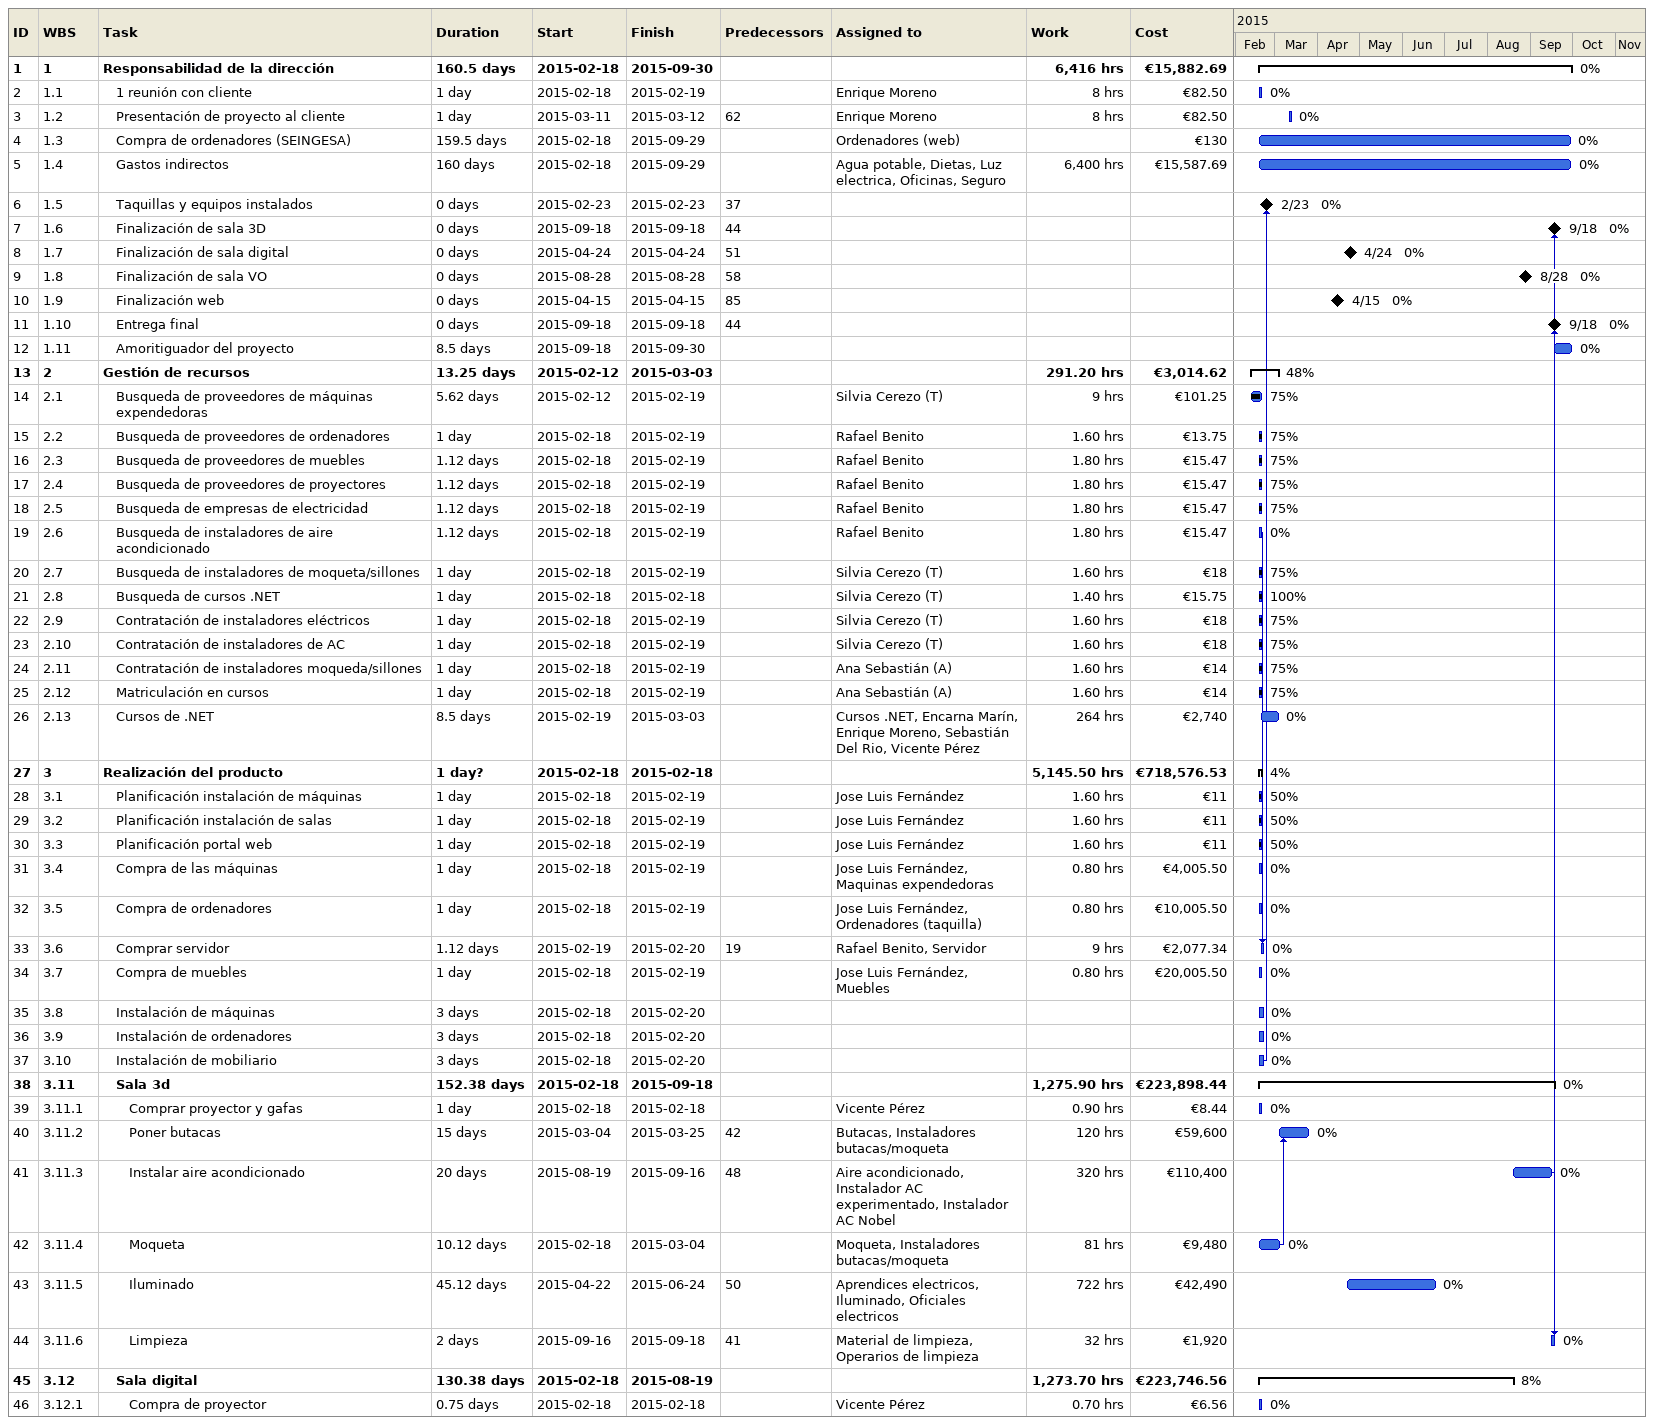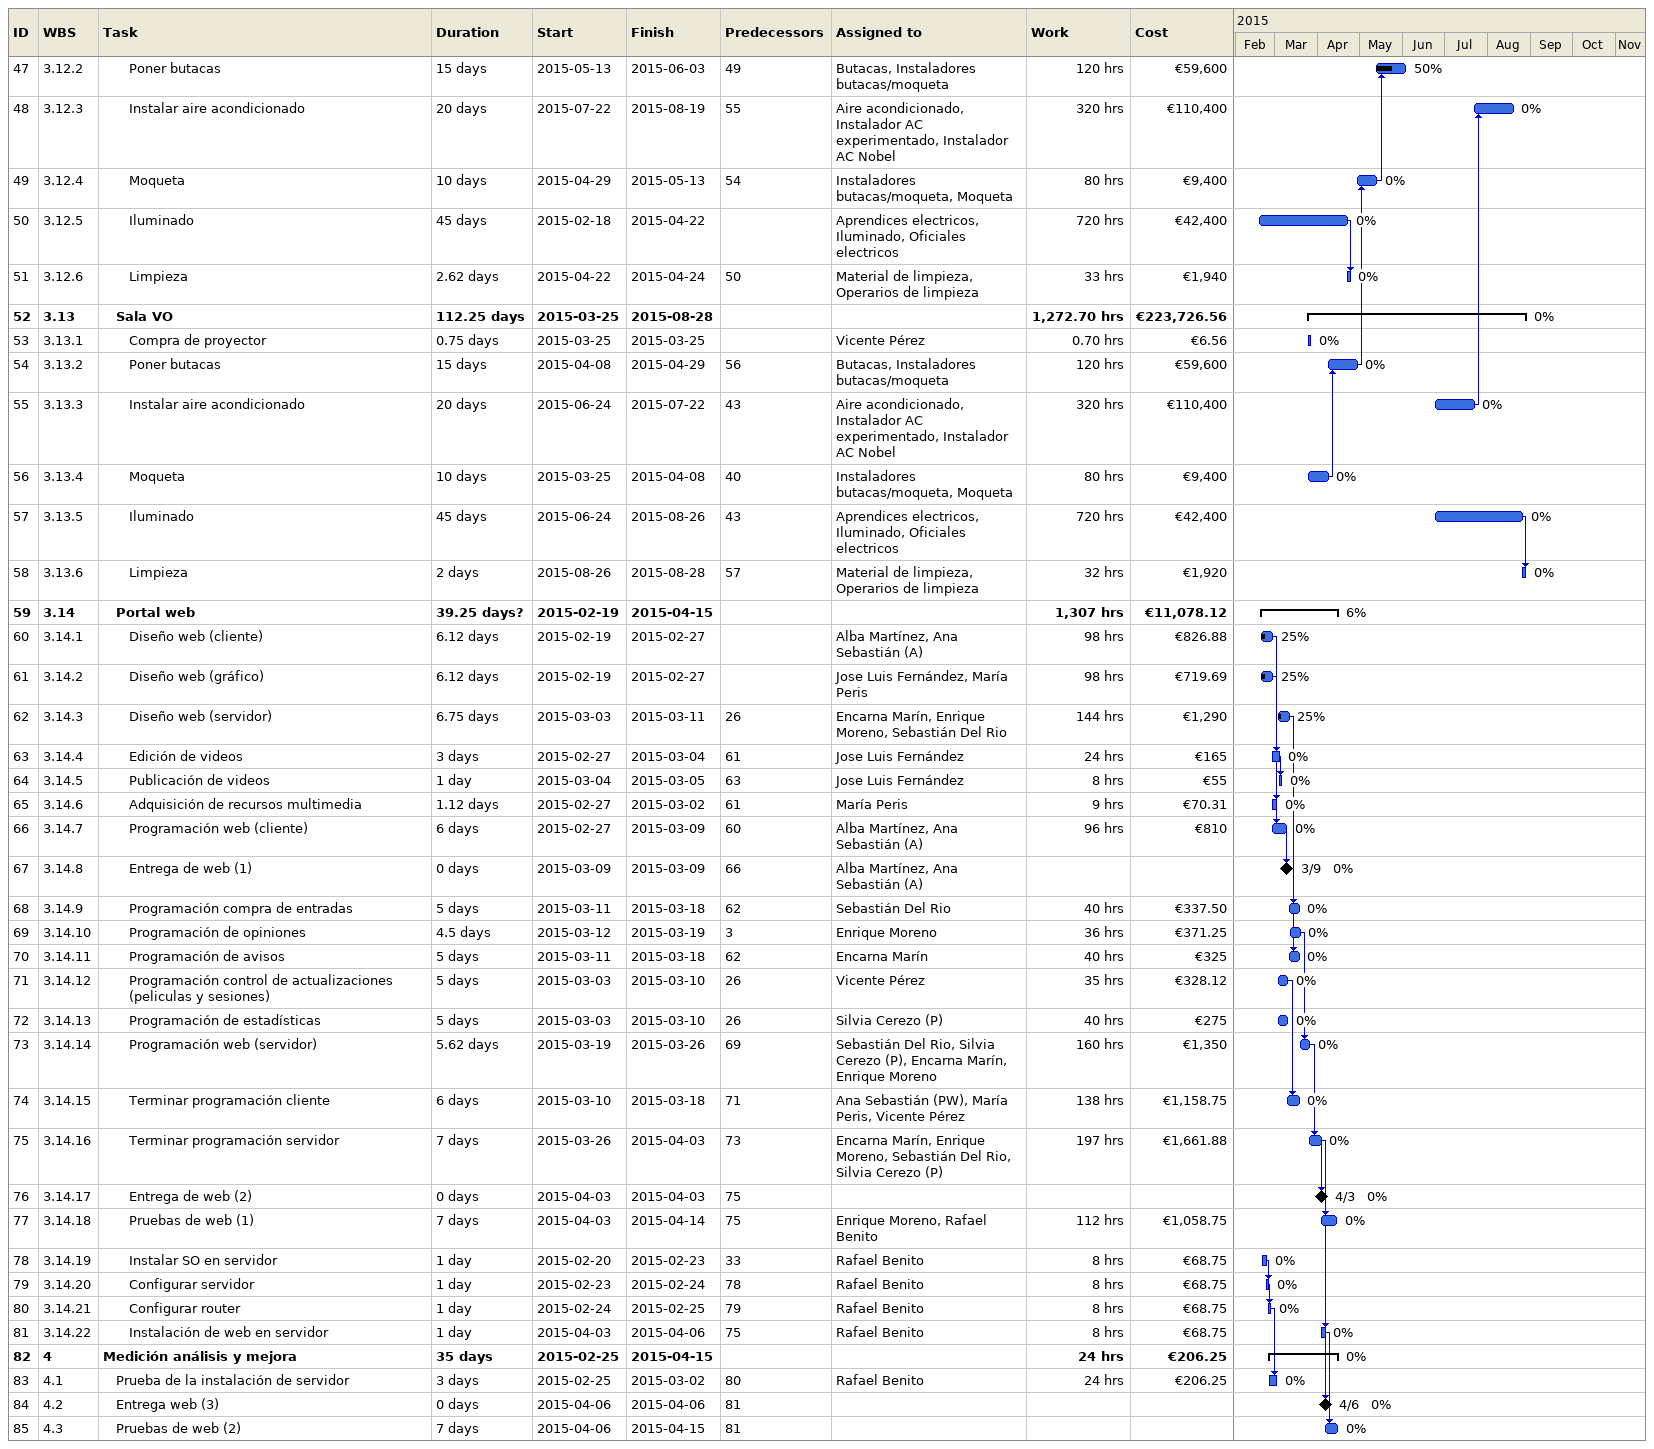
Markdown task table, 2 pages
| ID | WBS | Task | Duration | Start | Finish | Predecessors | Resources | % complete | Work (h) | Cost (€) |
|---|---|---|---|---|---|---|---|---|---|---|
| 1 | 1 | **Responsabilidad de la dirección** | 160.5d | 2015-02-18 | 2015-09-30 |  |  | 0 | 6416 | 15882.69 |
| 2 | 1.1 | 1 reunión con cliente | 1d | 2015-02-18 | 2015-02-19 |  | Enrique Moreno | 0 | 8 | 82.50 |
| 3 | 1.2 | Presentación de proyecto al cliente | 1d | 2015-03-11 | 2015-03-12 | 62 | Enrique Moreno | 0 | 8 | 82.50 |
| 4 | 1.3 | Compra de ordenadores (SEINGESA) | 159.5d | 2015-02-18 | 2015-09-29 |  | Ordenadores (web) | 0 |  | 130 |
| 5 | 1.4 | Gastos indirectos | 160d | 2015-02-18 | 2015-09-29 |  | Agua potable, Dietas, Luz electrica, Oficinas, Seguro | 0 | 6400 | 15587.69 |
| 6 | 1.5 | Taquillas y equipos instalados | 0d | 2015-02-23 | 2015-02-23 | 37 |  | 0 |  |  |
| 7 | 1.6 | Finalización de sala 3D | 0d | 2015-09-18 | 2015-09-18 | 44 |  | 0 |  |  |
| 8 | 1.7 | Finalización de sala digital | 0d | 2015-04-24 | 2015-04-24 | 51 |  | 0 |  |  |
| 9 | 1.8 | Finalización de sala VO | 0d | 2015-08-28 | 2015-08-28 | 58 |  | 0 |  |  |
| 10 | 1.9 | Finalización web | 0d | 2015-04-15 | 2015-04-15 | 85 |  | 0 |  |  |
| 11 | 1.10 | Entrega final | 0d | 2015-09-18 | 2015-09-18 | 44 |  | 0 |  |  |
| 12 | 1.11 | Amoritiguador del proyecto | 8.5d | 2015-09-18 | 2015-09-30 |  |  | 0 |  |  |
| 13 | 2 | **Gestión de recursos** | 13.25d | 2015-02-12 | 2015-03-03 |  |  | 48 | 291.20 | 3014.62 |
| 14 | 2.1 | Busqueda de proveedores de máquinas expendedoras | 5.62d | 2015-02-12 | 2015-02-19 |  | Silvia Cerezo (T) | 75 | 9 | 101.25 |
| 15 | 2.2 | Busqueda de proveedores de ordenadores | 1d | 2015-02-18 | 2015-02-19 |  | Rafael Benito | 75 | 1.60 | 13.75 |
| 16 | 2.3 | Busqueda de proveedores de muebles | 1.12d | 2015-02-18 | 2015-02-19 |  | Rafael Benito | 75 | 1.80 | 15.47 |
| 17 | 2.4 | Busqueda de proveedores de proyectores | 1.12d | 2015-02-18 | 2015-02-19 |  | Rafael Benito | 75 | 1.80 | 15.47 |
| 18 | 2.5 | Busqueda de empresas de electricidad | 1.12d | 2015-02-18 | 2015-02-19 |  | Rafael Benito | 75 | 1.80 | 15.47 |
| 19 | 2.6 | Busqueda de instaladores de aire acondicionado | 1.12d | 2015-02-18 | 2015-02-19 |  | Rafael Benito | 0 | 1.80 | 15.47 |
| 20 | 2.7 | Busqueda de instaladores de moqueta/sillones | 1d | 2015-02-18 | 2015-02-19 |  | Silvia Cerezo (T) | 75 | 1.60 | 18 |
| 21 | 2.8 | Busqueda de cursos .NET | 1d | 2015-02-18 | 2015-02-18 |  | Silvia Cerezo (T) | 100 | 1.40 | 15.75 |
| 22 | 2.9 | Contratación de instaladores eléctricos | 1d | 2015-02-18 | 2015-02-19 |  | Silvia Cerezo (T) | 75 | 1.60 | 18 |
| 23 | 2.10 | Contratación de instaladores de AC | 1d | 2015-02-18 | 2015-02-19 |  | Silvia Cerezo (T) | 75 | 1.60 | 18 |
| 24 | 2.11 | Contratación de instaladores moqueda/sillones | 1d | 2015-02-18 | 2015-02-19 |  | Ana Sebastián (A) | 75 | 1.60 | 14 |
| 25 | 2.12 | Matriculación en cursos | 1d | 2015-02-18 | 2015-02-19 |  | Ana Sebastián (A) | 75 | 1.60 | 14 |
| 26 | 2.13 | Cursos de .NET | 8.5d | 2015-02-19 | 2015-03-03 |  | Cursos .NET, Encarna Marín, Enrique Moreno, Sebastián Del Rio, Vicente Pérez | 0 | 264 | 2740 |
| 27 | 3 | **Realización del producto** | 1d? | 2015-02-18 | 2015-02-18 |  |  | 4 | 5145.50 | 718576.53 |
| 28 | 3.1 | Planificación instalación de máquinas | 1d | 2015-02-18 | 2015-02-19 |  | Jose Luis Fernández | 50 | 1.60 | 11 |
| 29 | 3.2 | Planificación instalación de salas | 1d | 2015-02-18 | 2015-02-19 |  | Jose Luis Fernández | 50 | 1.60 | 11 |
| 30 | 3.3 | Planificación portal web | 1d | 2015-02-18 | 2015-02-19 |  | Jose Luis Fernández | 50 | 1.60 | 11 |
| 31 | 3.4 | Compra de las máquinas | 1d | 2015-02-18 | 2015-02-19 |  | Jose Luis Fernández, Maquinas expendedoras | 0 | 0.80 | 4005.50 |
| 32 | 3.5 | Compra de ordenadores | 1d | 2015-02-18 | 2015-02-19 |  | Jose Luis Fernández, Ordenadores (taquilla) | 0 | 0.80 | 10005.50 |
| 33 | 3.6 | Comprar servidor | 1.12d | 2015-02-19 | 2015-02-20 | 19 | Rafael Benito, Servidor | 0 | 9 | 2077.34 |
| 34 | 3.7 | Compra de muebles | 1d | 2015-02-18 | 2015-02-19 |  | Jose Luis Fernández, Muebles | 0 | 0.80 | 20005.50 |
| 35 | 3.8 | Instalación de máquinas | 3d | 2015-02-18 | 2015-02-20 |  |  | 0 |  |  |
| 36 | 3.9 | Instalación de ordenadores | 3d | 2015-02-18 | 2015-02-20 |  |  | 0 |  |  |
| 37 | 3.10 | Instalación de mobiliario | 3d | 2015-02-18 | 2015-02-20 |  |  | 0 |  |  |
| 38 | 3.11 | **Sala 3d** | 152.38d | 2015-02-18 | 2015-09-18 |  |  | 0 | 1275.90 | 223898.44 |
| 39 | 3.11.1 | Comprar proyector y gafas | 1d | 2015-02-18 | 2015-02-18 |  | Vicente Pérez | 0 | 0.90 | 8.44 |
| 40 | 3.11.2 | Poner butacas | 15d | 2015-03-04 | 2015-03-25 | 42 | Butacas, Instaladores butacas/moqueta | 0 | 120 | 59600 |
| 41 | 3.11.3 | Instalar aire acondicionado | 20d | 2015-08-19 | 2015-09-16 | 48 | Aire acondicionado, Instalador AC experimentado, Instalador AC Nobel | 0 | 320 | 110400 |
| 42 | 3.11.4 | Moqueta | 10.12d | 2015-02-18 | 2015-03-04 |  | Moqueta, Instaladores butacas/moqueta | 0 | 81 | 9480 |
| 43 | 3.11.5 | Iluminado | 45.12d | 2015-04-22 | 2015-06-24 | 50 | Aprendices electricos, Iluminado, Oficiales electricos | 0 | 722 | 42490 |
| 44 | 3.11.6 | Limpieza | 2d | 2015-09-16 | 2015-09-18 | 41 | Material de limpieza, Operarios de limpieza | 0 | 32 | 1920 |
| 45 | 3.12 | **Sala digital** | 130.38d | 2015-02-18 | 2015-08-19 |  |  | 8 | 1273.70 | 223746.56 |
| 46 | 3.12.1 | Compra de proyector | 0.75d | 2015-02-18 | 2015-02-18 |  | Vicente Pérez | 0 | 0.70 | 6.56 |
| 47 | 3.12.2 | Poner butacas | 15d | 2015-05-13 | 2015-06-03 | 49 | Butacas, Instaladores butacas/moqueta | 50 | 120 | 59600 |
| 48 | 3.12.3 | Instalar aire acondicionado | 20d | 2015-07-22 | 2015-08-19 | 55 | Aire acondicionado, Instalador AC experimentado, Instalador AC Nobel | 0 | 320 | 110400 |
| 49 | 3.12.4 | Moqueta | 10d | 2015-04-29 | 2015-05-13 | 54 | Instaladores butacas/moqueta, Moqueta | 0 | 80 | 9400 |
| 50 | 3.12.5 | Iluminado | 45d | 2015-02-18 | 2015-04-22 |  | Aprendices electricos, Iluminado, Oficiales electricos | 0 | 720 | 42400 |
| 51 | 3.12.6 | Limpieza | 2.62d | 2015-04-22 | 2015-04-24 | 50 | Material de limpieza, Operarios de limpieza | 0 | 33 | 1940 |
| 52 | 3.13 | **Sala VO** | 112.25d | 2015-03-25 | 2015-08-28 |  |  | 0 | 1272.70 | 223726.56 |
| 53 | 3.13.1 | Compra de proyector | 0.75d | 2015-03-25 | 2015-03-25 |  | Vicente Pérez | 0 | 0.70 | 6.56 |
| 54 | 3.13.2 | Poner butacas | 15d | 2015-04-08 | 2015-04-29 | 56 | Butacas, Instaladores butacas/moqueta | 0 | 120 | 59600 |
| 55 | 3.13.3 | Instalar aire acondicionado | 20d | 2015-06-24 | 2015-07-22 | 43 | Aire acondicionado, Instalador AC experimentado, Instalador AC Nobel | 0 | 320 | 110400 |
| 56 | 3.13.4 | Moqueta | 10d | 2015-03-25 | 2015-04-08 | 40 | Instaladores butacas/moqueta, Moqueta | 0 | 80 | 9400 |
| 57 | 3.13.5 | Iluminado | 45d | 2015-06-24 | 2015-08-26 | 43 | Aprendices electricos, Iluminado, Oficiales electricos | 0 | 720 | 42400 |
| 58 | 3.13.6 | Limpieza | 2d | 2015-08-26 | 2015-08-28 | 57 | Material de limpieza, Operarios de limpieza | 0 | 32 | 1920 |
| 59 | 3.14 | **Portal web** | 39.25d? | 2015-02-19 | 2015-04-15 |  |  | 6 | 1307 | 11078.12 |
| 60 | 3.14.1 | Diseño web (cliente) | 6.12d | 2015-02-19 | 2015-02-27 |  | Alba Martínez, Ana Sebastián (A) | 25 | 98 | 826.88 |
| 61 | 3.14.2 | Diseño web (gráfico) | 6.12d | 2015-02-19 | 2015-02-27 |  | Jose Luis Fernández, María Peris | 25 | 98 | 719.69 |
| 62 | 3.14.3 | Diseño web (servidor) | 6.75d | 2015-03-03 | 2015-03-11 | 26 | Encarna Marín, Enrique Moreno, Sebastián Del Rio | 25 | 144 | 1290 |
| 63 | 3.14.4 | Edición de videos | 3d | 2015-02-27 | 2015-03-04 | 61 | Jose Luis Fernández | 0 | 24 | 165 |
| 64 | 3.14.5 | Publicación de videos | 1d | 2015-03-04 | 2015-03-05 | 63 | Jose Luis Fernández | 0 | 8 | 55 |
| 65 | 3.14.6 | Adquisición de recursos multimedia | 1.12d | 2015-02-27 | 2015-03-02 | 61 | María Peris | 0 | 9 | 70.31 |
| 66 | 3.14.7 | Programación web (cliente) | 6d | 2015-02-27 | 2015-03-09 | 60 | Alba Martínez, Ana Sebastián (A) | 0 | 96 | 810 |
| 67 | 3.14.8 | Entrega de web (1) | 0d | 2015-03-09 | 2015-03-09 | 66 | Alba Martínez, Ana Sebastián (A) | 0 |  |  |
| 68 | 3.14.9 | Programación compra de entradas | 5d | 2015-03-11 | 2015-03-18 | 62 | Sebastián Del Rio | 0 | 40 | 337.50 |
| 69 | 3.14.10 | Programación de opiniones | 4.5d | 2015-03-12 | 2015-03-19 | 3 | Enrique Moreno | 0 | 36 | 371.25 |
| 70 | 3.14.11 | Programación de avisos | 5d | 2015-03-11 | 2015-03-18 | 62 | Encarna Marín | 0 | 40 | 325 |
| 71 | 3.14.12 | Programación control de actualizaciones (peliculas y sesiones) | 5d | 2015-03-03 | 2015-03-10 | 26 | Vicente Pérez | 0 | 35 | 328.12 |
| 72 | 3.14.13 | Programación de estadísticas | 5d | 2015-03-03 | 2015-03-10 | 26 | Silvia Cerezo (P) | 0 | 40 | 275 |
| 73 | 3.14.14 | Programación web (servidor) | 5.62d | 2015-03-19 | 2015-03-26 | 69 | Sebastián Del Rio, Silvia Cerezo (P), Encarna Marín, Enrique Moreno | 0 | 160 | 1350 |
| 74 | 3.14.15 | Terminar programación cliente | 6d | 2015-03-10 | 2015-03-18 | 71 | Ana Sebastián (PW), María Peris, Vicente Pérez | 0 | 138 | 1158.75 |
| 75 | 3.14.16 | Terminar programación servidor | 7d | 2015-03-26 | 2015-04-03 | 73 | Encarna Marín, Enrique Moreno, Sebastián Del Rio, Silvia Cerezo (P) | 0 | 197 | 1661.88 |
| 76 | 3.14.17 | Entrega de web (2) | 0d | 2015-04-03 | 2015-04-03 | 75 |  | 0 |  |  |
| 77 | 3.14.18 | Pruebas de web (1) | 7d | 2015-04-03 | 2015-04-14 | 75 | Enrique Moreno, Rafael Benito | 0 | 112 | 1058.75 |
| 78 | 3.14.19 | Instalar SO en servidor | 1d | 2015-02-20 | 2015-02-23 | 33 | Rafael Benito | 0 | 8 | 68.75 |
| 79 | 3.14.20 | Configurar servidor | 1d | 2015-02-23 | 2015-02-24 | 78 | Rafael Benito | 0 | 8 | 68.75 |
| 80 | 3.14.21 | Configurar router | 1d | 2015-02-24 | 2015-02-25 | 79 | Rafael Benito | 0 | 8 | 68.75 |
| 81 | 3.14.22 | Instalación de web en servidor | 1d | 2015-04-03 | 2015-04-06 | 75 | Rafael Benito | 0 | 8 | 68.75 |
| 82 | 4 | **Medición análisis y mejora** | 35d | 2015-02-25 | 2015-04-15 |  |  | 0 | 24 | 206.25 |
| 83 | 4.1 | Prueba de la instalación de servidor | 3d | 2015-02-25 | 2015-03-02 | 80 | Rafael Benito | 0 | 24 | 206.25 |
| 84 | 4.2 | Entrega web (3) | 0d | 2015-04-06 | 2015-04-06 | 81 |  | 0 |  |  |
| 85 | 4.3 | Pruebas de web (2) | 7d | 2015-04-06 | 2015-04-15 | 81 |  | 0 |  |  |
